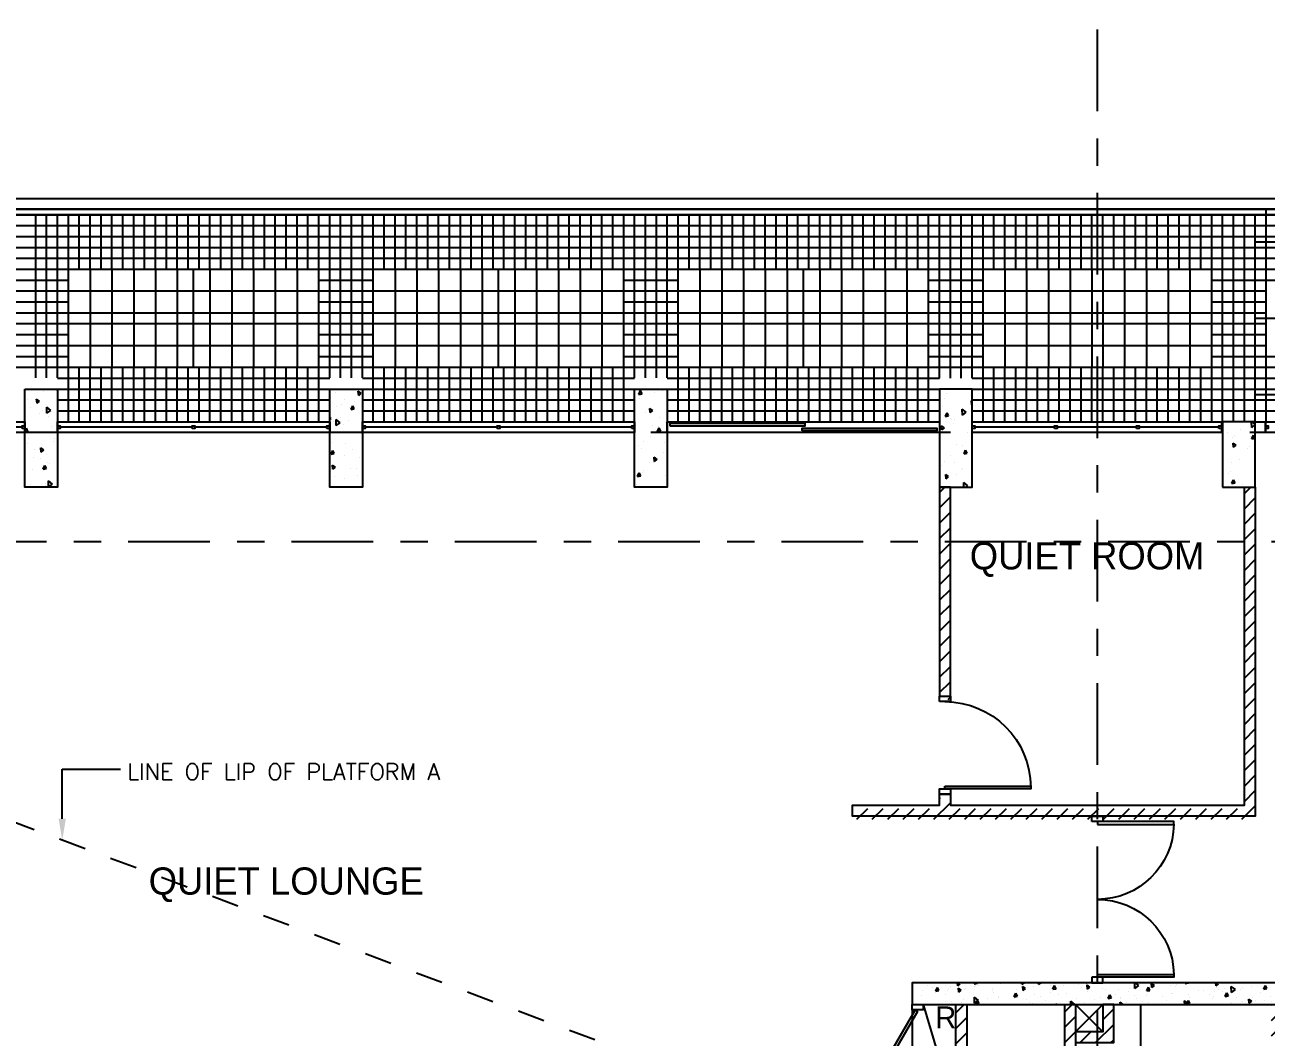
# Model space of a CAD drawing. Extents: x -15993 to 86771, y -21965 to 41866.
# Drawn here: x 51250 to 62650, y 6000 to 15293 of the extents above; entities that cross this region are included whole.
import ezdxf

# ---------------------------------------------------------------- set-up
doc = ezdxf.new("R2010")
doc.units = 0
doc.header["$LTSCALE"] = 100
doc.header["$MEASUREMENT"] = 0
doc.linetypes.add('HIDDEN', pattern=[5, 2.5, -2.5])
doc.linetypes.add('X030--AG$0$CENTER', pattern=[15, 7.5, -2.5, 2.5, -2.5])
doc.layers.get('0').update_dxf_attribs({"color": 8, "linetype": 'CONTINUOUS'})
for name, color, linetype in [('000-H', 8, 'CONTINUOUS'), ('200-T', 8, 'CONTINUOUS'), ('210--', 8, 'CONTINUOUS'), ('220--', 8, 'CONTINUOUS'), ('280--', 8, 'CONTINUOUS'), ('310--', 8, 'CONTINUOUS'), ('320--', 8, 'CONTINUOUS'), ('430-B', 8, 'CONTINUOUS'), ('431--', 8, 'CONTINUOUS'), ('432--', 8, 'CONTINUOUS'), ('900--', 8, 'CONTINUOUS'), ('950--', 8, 'CONTINUOUS'), ('980--', 8, 'CONTINUOUS'), ('X030--AG$0$030--', 8, 'CONTINUOUS'), ('XG740-A2$0$000-H', 8, 'CONTINUOUS'), ('XG740-A2$0$220--', 8, 'CONTINUOUS'), ('XG740-A2$0$280--', 8, 'CONTINUOUS'), ('XG740-A2$0$320--', 8, 'CONTINUOUS'), ('XG740-A2$0$680--', 8, 'CONTINUOUS'), ('XG740-A2$0$740--', 8, 'CONTINUOUS')]:
    doc.layers.add(name, color=color, linetype=linetype)
doc.styles.add('HELV', font='hvl____.pfb')
doc.styles.add('ROMANS', font='ROMANS.shx')
doc.styles.add('XG740-A2$0$HELV', font='hvl____.pfb')

# ---------------------------------------------------------------- blocks, each defined once
blk = doc.blocks.new('*X82')
at = {"color": 0}
for p, q in [((62650, 11650), (62650, 13600)), ((62550, 13300), (74734, 13300)), ((62550, 12950), (74734, 12950)), ((62550, 12600), (74734, 12600)), ((62550, 12250), (74734, 12250)), ((62550, 11900), (74734, 11900))]:
    blk.add_line(p, q, dxfattribs=at)
blk = doc.blocks.new('D1-900')
at = {"color": 0}
for points in [[(75, 50), (75, 837.5), (50, 837.5), (50, 50)], [(0, 0), (50, 0), (50, 100), (0, 100)], [(850, 0), (900, 0), (900, 100), (850, 100)]]:
    blk.add_lwpolyline(points, close=True, dxfattribs=at)
blk.add_arc((62.5, 50), 787.5, 0, 90, dxfattribs=at)
blk = doc.blocks.new('D2-1500')
at = {"color": 0}
for points in [[(75, 50), (75, 737), (50, 737), (50, 50)], [(1425, 50), (1425, 737), (1450, 737), (1450, 50)], [(50, 0), (0, 0), (0, 100), (50, 100)], [(1450, 0), (1500, 0), (1500, 100), (1450, 100)]]:
    blk.add_lwpolyline(points, close=True, dxfattribs=at)
for centre, start, end in [((62, 50), 0, 88.9582), ((1438, 50), 91.0418, 180)]:
    blk.add_arc(centre, 688, start, end, dxfattribs=at)
blk = doc.blocks.new('UC11')
at = {"layer": '310--'}
for p, q in [((1137, 50), (25, 50)), ((2275, 50), (1162, 50))]:
    blk.add_line(p, q, dxfattribs=at)
at = {"layer": '310--', "color": 8}
blk.add_lwpolyline([(2300, 100), (2300, 0), (0, 0), (0, 100)], close=True, dxfattribs=at)
at = {"layer": '310--'}
for points in [[(0, 38), (0, 63), (25, 63), (25, 38)], [(1137, 38), (1137, 63), (1162, 63), (1162, 38)], [(2275, 38), (2275, 63), (2300, 63), (2300, 38)]]:
    blk.add_lwpolyline(points, close=True, dxfattribs=at)
blk = doc.blocks.new('UC12')
at = {"layer": '310--'}
for p, q in [((1237.5, 50), (25, 50)), ((2475, 50), (1262.5, 50))]:
    blk.add_line(p, q, dxfattribs=at)
at = {"layer": '310--', "color": 8}
blk.add_lwpolyline([(2500, 100), (2500, 0), (0, 0), (0, 100)], close=True, dxfattribs=at)
at = {"layer": '310--'}
for points in [[(0, 37.5), (0, 62.5), (25, 62.5), (25, 37.5)], [(1237.5, 37.5), (1237.5, 62.5), (1262.5, 62.5), (1262.5, 37.5)], [(2475, 37.5), (2475, 62.5), (2500, 62.5), (2500, 37.5)]]:
    blk.add_lwpolyline(points, close=True, dxfattribs=at)
blk = doc.blocks.new('UC14')
at = {"layer": '310--', "color": 8}
blk.add_lwpolyline([(2500, 100), (2500, 0), (0, 0), (0, 100)], close=True, dxfattribs=at)
at = {"layer": '310--'}
for points in [[(25, 60), (25, 85), (1262.5, 85), (1262.5, 60)], [(1237.5, 15), (1237.5, 40), (2475, 40), (2475, 15)]]:
    blk.add_lwpolyline(points, close=True, dxfattribs=at)
blk = doc.blocks.new('UC13')
at = {"layer": '310--'}
for p, q in [((1237.5, 50), (25, 50)), ((2475, 50), (1262.5, 50))]:
    blk.add_line(p, q, dxfattribs=at)
at = {"layer": '310--', "color": 8}
blk.add_lwpolyline([(2500, 100), (2500, 0), (0, 0), (0, 100)], close=True, dxfattribs=at)
at = {"layer": '310--'}
for points in [[(0, 37.5), (0, 62.5), (25, 62.5), (25, 37.5)], [(1237.5, 37.5), (1237.5, 62.5), (1262.5, 62.5), (1262.5, 37.5)], [(2475, 37.5), (2475, 62.5), (2500, 62.5), (2500, 37.5)]]:
    blk.add_lwpolyline(points, close=True, dxfattribs=at)
blk = doc.blocks.new('UC15')
at = {"layer": '310--'}
for p, q in [((754.67, 50), (25, 50)), ((1509.33, 50), (779.67, 50)), ((2264, 50), (1534.33, 50))]:
    blk.add_line(p, q, dxfattribs=at)
at = {"layer": '310--', "color": 8}
blk.add_lwpolyline([(2289, 100), (2289, 0), (0, 0), (0, 100)], close=True, dxfattribs=at)
at = {"layer": '310--'}
for points in [[(0, 37.5), (0, 62.5), (25, 62.5), (25, 37.5)], [(754.67, 37.5), (754.67, 62.5), (779.67, 62.5), (779.67, 37.5)], [(1509.33, 37.5), (1509.33, 62.5), (1534.33, 62.5), (1534.33, 37.5)], [(2264, 37.5), (2264, 62.5), (2289, 62.5), (2289, 37.5)]]:
    blk.add_lwpolyline(points, close=True, dxfattribs=at)
blk = doc.blocks.new('*X257')
at = {"color": 0}
for p, q in [((59969, 6491), (59973, 6500)), ((59999, 6497), (59997, 6500)), ((60065, 6500), (60065, 6500)), ((61765, 6500), (61765, 6500)), ((61906, 6492), (61910, 6500)), ((61906, 6492), (61936, 6498)), ((61936, 6498), (61935, 6500)), ((62190, 6470), (62188, 6500)), ((62213, 6489), (62198, 6500)), ((62781, 6485), (62780, 6500)), ((62781, 6485), (62799, 6500)), ((59485, 6385), (59485, 6385)), ((59543, 6471), (59543, 6471)), ((59585, 6460), (59585, 6460)), ((59616, 6423), (59631, 6457)), ((59616, 6423), (59645, 6428)), ((59645, 6428), (59631, 6457)), ((59706, 6478), (59706, 6478)), ((59755, 6469), (59755, 6469)), ((59824, 6479), (59824, 6479)), ((59827, 6412), (59824, 6450)), ((59850, 6431), (59824, 6449)), ((59827, 6412), (59850, 6431)), ((59836, 6484), (59836, 6484)), ((59964, 6489), (59964, 6489)), ((59969, 6491), (59999, 6497)), ((60138, 6426), (60138, 6426)), ((60142, 6414), (60142, 6414)), ((60418, 6427), (60415, 6464)), ((60441, 6446), (60415, 6464)), ((60418, 6427), (60441, 6446)), ((60522, 6393), (60522, 6393)), ((60668, 6407), (60668, 6407)), ((60792, 6477), (60792, 6477)), ((60954, 6457), (60954, 6457)), ((61009, 6441), (61006, 6479)), ((61032, 6460), (61006, 6478)), ((61009, 6441), (61032, 6460)), ((61148, 6446), (61148, 6446)), ((61174, 6434), (61174, 6434)), ((61200, 6355), (61215, 6389)), ((61229, 6361), (61215, 6389)), ((61262, 6388), (61262, 6388)), ((61384, 6415), (61384, 6415)), ((61551, 6386), (61551, 6386)), ((61553, 6424), (61568, 6458)), ((61553, 6424), (61583, 6429)), ((61558, 6400), (61558, 6400)), ((61583, 6429), (61568, 6458)), ((61600, 6456), (61596, 6493)), ((61623, 6475), (61596, 6493)), ((61600, 6456), (61623, 6475)), ((61628, 6486), (61628, 6486)), ((61790, 6405), (61790, 6405)), ((61828, 6485), (61828, 6485)), ((62031, 6425), (62031, 6425)), ((62073, 6431), (62073, 6431)), ((62190, 6470), (62213, 6490)), ((62195, 6458), (62195, 6458)), ((62211, 6442), (62211, 6442)), ((62270, 6444), (62270, 6444)), ((62511, 6464), (62511, 6464)), ((62595, 6408), (62595, 6408)), ((62750, 6484), (62750, 6484)), ((59639, 6303), (59639, 6303)), ((59708, 6328), (59708, 6328)), ((59762, 6330), (59762, 6330)), ((59868, 6347), (59868, 6347)), ((60008, 6338), (59970, 6368)), ((59972, 6311), (59970, 6368)), ((59972, 6311), (60008, 6338)), ((60188, 6367), (60188, 6367)), ((60251, 6305), (60251, 6305)), ((60451, 6346), (60451, 6346)), ((60573, 6373), (60573, 6373)), ((60591, 6307), (60591, 6307)), ((60831, 6326), (60831, 6326)), ((60852, 6300), (60862, 6321)), ((60857, 6300), (60856, 6330)), ((60894, 6301), (60856, 6330)), ((60872, 6300), (60862, 6321)), ((60893, 6300), (60894, 6301)), ((60905, 6355), (60905, 6355)), ((61071, 6346), (61071, 6346)), ((61111, 6305), (61111, 6305)), ((61200, 6355), (61229, 6361)), ((61288, 6312), (61288, 6312)), ((61310, 6365), (61310, 6365)), ((61370, 6316), (61370, 6316)), ((61568, 6319), (61568, 6319)), ((61737, 6332), (61737, 6332)), ((61900, 6339), (61900, 6339)), ((61942, 6363), (61942, 6363)), ((62158, 6351), (62158, 6351)), ((62324, 6320), (62324, 6320)), ((62380, 6362), (62380, 6362)), ((62525, 6367), (62525, 6367)), ((62634, 6332), (62634, 6332)), ((62688, 6374), (62688, 6374)), ((62789, 6300), (62799, 6322)), ((62800, 6319), (62799, 6322))]:
    blk.add_line(p, q, dxfattribs=at)
blk = doc.blocks.new('*X260')
at = {"color": 0}
for p, q in [((62517, 11598), (62516, 11650)), ((62550, 11628), (62522, 11650)), ((62295, 11555), (62295, 11555)), ((62362, 11526), (62362, 11526)), ((62418, 11582), (62418, 11582)), ((62504, 11516), (62504, 11516)), ((62517, 11598), (62550, 11623)), ((62519, 11493), (62534, 11527)), ((62548, 11499), (62534, 11527)), ((62255, 11405), (62255, 11405)), ((62342, 11509), (62342, 11509)), ((62350, 11416), (62347, 11453)), ((62373, 11435), (62347, 11453)), ((62350, 11416), (62373, 11435)), ((62476, 11404), (62476, 11404)), ((62495, 11425), (62495, 11425)), ((62519, 11493), (62548, 11499)), ((62405, 11305), (62405, 11305)), ((62301, 11172), (62301, 11172)), ((62319, 11197), (62319, 11197)), ((62333, 11275), (62333, 11275)), ((62542, 11192), (62542, 11192)), ((62336, 11082), (62351, 11116)), ((62336, 11082), (62365, 11088)), ((62365, 11088), (62351, 11116)), ((62433, 11075), (62433, 11075)), ((62517, 11055), (62517, 11055))]:
    blk.add_line(p, q, dxfattribs=at)
blk = doc.blocks.new('*X261')
at = {"color": 0}
for p, q in [((59650, 11001), (59699, 11050)), ((59650, 10860), (59750, 10960)), ((59650, 10718), (59750, 10818)), ((59650, 10577), (59750, 10677)), ((59650, 10435), (59750, 10535)), ((59650, 10294), (59750, 10394)), ((59650, 10153), (59750, 10253)), ((59650, 10011), (59750, 10111)), ((59650, 9870), (59750, 9970)), ((59650, 9728), (59750, 9828)), ((59650, 9587), (59750, 9687)), ((59650, 9445), (59750, 9545)), ((59650, 9304), (59750, 9404)), ((59650, 9163), (59750, 9263)), ((59729, 9100), (59750, 9121))]:
    blk.add_line(p, q, dxfattribs=at)
blk = doc.blocks.new('*X527')
at = {"color": 0}
for p, q in [((62450, 10992), (62508, 11050)), ((62450, 10851), (62550, 10951)), ((62450, 10710), (62550, 10810)), ((62450, 10568), (62550, 10668)), ((62450, 10427), (62550, 10527)), ((62450, 10285), (62550, 10385)), ((62450, 10144), (62550, 10244)), ((62450, 10003), (62550, 10103)), ((62450, 9861), (62550, 9961)), ((62450, 9720), (62550, 9820)), ((62450, 9578), (62550, 9678)), ((62450, 9437), (62550, 9537)), ((62450, 9295), (62550, 9395)), ((62450, 9154), (62550, 9254)), ((62450, 9013), (62550, 9113)), ((62450, 8871), (62550, 8971)), ((62450, 8730), (62550, 8830)), ((62450, 8588), (62550, 8688)), ((62450, 8447), (62550, 8547)), ((62450, 8305), (62550, 8405)), ((62450, 8164), (62550, 8264)), ((58850, 8100), (58850, 8100)), ((58892, 8000), (58992, 8100)), ((59033, 8000), (59133, 8100)), ((59175, 8000), (59275, 8100)), ((59316, 8000), (59416, 8100)), ((59458, 8000), (59558, 8100)), ((59599, 8000), (59750, 8151)), ((59650, 8192), (59658, 8200)), ((59740, 8000), (59840, 8100)), ((59882, 8000), (59982, 8100)), ((60023, 8000), (60123, 8100)), ((60165, 8000), (60265, 8100)), ((60306, 8000), (60406, 8100)), ((60447, 8000), (60547, 8100)), ((60589, 8000), (60689, 8100)), ((60730, 8000), (60830, 8100)), ((60872, 8000), (60972, 8100)), ((61013, 8000), (61113, 8100)), ((61155, 8000), (61255, 8100)), ((61296, 8000), (61396, 8100)), ((61437, 8000), (61537, 8100)), ((61579, 8000), (61679, 8100)), ((61720, 8000), (61820, 8100)), ((61862, 8000), (61962, 8100)), ((62003, 8000), (62103, 8100)), ((62145, 8000), (62245, 8100)), ((62286, 8000), (62386, 8100)), ((62427, 8000), (62550, 8123))]:
    blk.add_line(p, q, dxfattribs=at)
blk = doc.blocks.new('*X739')
at = {"color": 0}
for p, q in [((10435, 8325), (10435, 8325)), ((10519, 8345), (10516, 8375)), ((10519, 8345), (10542, 8364)), ((10542, 8364), (10527, 8375)), ((10674, 8344), (10674, 8344)), ((10679, 8352), (10679, 8352)), ((10714, 8349), (10714, 8349)), ((10843, 8324), (10843, 8324)), ((10914, 8364), (10914, 8364)), ((11109, 8360), (11108, 8375)), ((11109, 8360), (11128, 8375)), ((11211, 8340), (11211, 8340)), ((11261, 8360), (11261, 8375)), ((11261, 8360), (11282, 8375)), ((11373, 8348), (11373, 8348)), ((11392, 8315), (11407, 8349)), ((11404, 8364), (11404, 8364)), ((11422, 8320), (11407, 8349)), ((11632, 8359), (11632, 8359)), ((11700, 8374), (11700, 8375)), ((11700, 8374), (11701, 8375)), ((11716, 8359), (11716, 8359)), ((12147, 8322), (12146, 8375)), ((12147, 8322), (12183, 8349)), ((12183, 8349), (12151, 8375)), ((12477, 8351), (12477, 8351)), ((12521, 8338), (12521, 8338)), ((12753, 8367), (12753, 8367)), ((13033, 8285), (13031, 8341)), ((13069, 8312), (13031, 8341)), ((13136, 8330), (13136, 8330)), ((13329, 8316), (13345, 8350)), ((13359, 8321), (13345, 8350)), ((13360, 8329), (13360, 8329)), ((10194, 8305), (10194, 8305)), ((10409, 8264), (10409, 8264)), ((10422, 8306), (10422, 8306)), ((10585, 8313), (10585, 8313)), ((10592, 8322), (10592, 8322)), ((10685, 8177), (10701, 8211)), ((10715, 8183), (10701, 8211)), ((10793, 8230), (10793, 8230)), ((10898, 8252), (10898, 8252)), ((11038, 8232), (11038, 8232)), ((11039, 8246), (11054, 8280)), ((11039, 8246), (11068, 8252)), ((11068, 8252), (11054, 8280)), ((11063, 8314), (11063, 8314)), ((11329, 8211), (11329, 8211)), ((11392, 8315), (11422, 8320)), ((11446, 8271), (11446, 8271)), ((11518, 8272), (11518, 8272)), ((11710, 8295), (11710, 8295)), ((11829, 8237), (11829, 8237)), ((11921, 8211), (11921, 8211)), ((11997, 8311), (11997, 8311)), ((12018, 8226), (12018, 8226)), ((12099, 8322), (12099, 8322)), ((12140, 8253), (12140, 8253)), ((12160, 8230), (12160, 8230)), ((12401, 8250), (12401, 8250)), ((12482, 8279), (12482, 8279)), ((12606, 8175), (12603, 8209)), ((12629, 8191), (12603, 8209)), ((12623, 8178), (12638, 8212)), ((12652, 8184), (12638, 8212)), ((12640, 8270), (12640, 8270)), ((12830, 8269), (12830, 8269)), ((12866, 8245), (12866, 8245)), ((12880, 8290), (12880, 8290)), ((12952, 8296), (12952, 8296)), ((12976, 8247), (12991, 8281)), ((12976, 8247), (13005, 8253)), ((13005, 8253), (12991, 8281)), ((13033, 8285), (13069, 8312)), ((13120, 8309), (13120, 8309)), ((13197, 8186), (13194, 8224)), ((13220, 8206), (13194, 8224)), ((13329, 8316), (13359, 8321)), ((10140, 8184), (10140, 8184)), ((10558, 8193), (10558, 8193)), ((10685, 8177), (10715, 8183)), ((11176, 8192), (11176, 8192)), ((11207, 8184), (11207, 8184)), ((11422, 8175), (11421, 8180)), ((11429, 8175), (11421, 8180)), ((11680, 8191), (11680, 8191)), ((12014, 8175), (12012, 8195)), ((12038, 8176), (12012, 8195)), ((12036, 8175), (12038, 8176)), ((12213, 8200), (12213, 8200)), ((12610, 8175), (12629, 8191)), ((12623, 8178), (12652, 8184)), ((12779, 8175), (12779, 8175)), ((13037, 8186), (13037, 8186)), ((13136, 8200), (13136, 8200)), ((13197, 8186), (13220, 8206)), ((13250, 8208), (13250, 8208)), ((13405, 8202), (13405, 8202)), ((13484, 8197), (13484, 8197))]:
    blk.add_line(p, q, dxfattribs=at)
blk = doc.blocks.new('*X744')
at = {"color": 0}
for p, q in [((13402, 8169), (13407, 8175)), ((13402, 8028), (13502, 8128)), ((13402, 7886), (13502, 7986)), ((13402, 7745), (13502, 7845)), ((13402, 7604), (13502, 7704)), ((13402, 7462), (13502, 7562)), ((13456, 7375), (13556, 7475)), ((13597, 7375), (13697, 7475)), ((13739, 7375), (13839, 7475)), ((13880, 7375), (13980, 7475)), ((14022, 7375), (14122, 7475)), ((14163, 7375), (14263, 7475)), ((14304, 7375), (14404, 7475)), ((14446, 7375), (14546, 7475)), ((14587, 7375), (14687, 7475)), ((14729, 7375), (14829, 7475)), ((14870, 7375), (14970, 7475)), ((15012, 7375), (15112, 7475)), ((15153, 7375), (15253, 7475)), ((15294, 7375), (15394, 7475)), ((15436, 7375), (15536, 7475)), ((15577, 7375), (15677, 7475)), ((15719, 7375), (15819, 7475)), ((15860, 7375), (15960, 7475)), ((16001, 7375), (16101, 7475)), ((16143, 7375), (16243, 7475)), ((16284, 7375), (16384, 7475)), ((16426, 7375), (16526, 7475)), ((16567, 7375), (16667, 7475)), ((16657, 7323), (16809, 7475)), ((16850, 7375), (16950, 7475)), ((16991, 7375), (17091, 7475)), ((17133, 7375), (17233, 7475)), ((17274, 7375), (17374, 7475)), ((17416, 7375), (17516, 7475)), ((17557, 7375), (17657, 7475)), ((17699, 7375), (17799, 7475)), ((16657, 7182), (16757, 7282)), ((16657, 7040), (16757, 7140)), ((16657, 6899), (16757, 6999)), ((16657, 6757), (16757, 6857)), ((16657, 6616), (16757, 6716)), ((16657, 6475), (16757, 6575)), ((16657, 6333), (16757, 6433)), ((16657, 6192), (16757, 6292)), ((16657, 6050), (16757, 6150)), ((16657, 5909), (16757, 6009)), ((16657, 5767), (16757, 5867)), ((14057, 5713), (14119, 5775)), ((16657, 5626), (16757, 5726)), ((14057, 5572), (14157, 5672)), ((14057, 5430), (14157, 5530)), ((16657, 5485), (16757, 5585)), ((14057, 5289), (14157, 5389)), ((16657, 5343), (16757, 5443)), ((14057, 5147), (14157, 5247)), ((16657, 5202), (16757, 5302)), ((16657, 5060), (16757, 5160)), ((14057, 5006), (14157, 5106)), ((16657, 4919), (16757, 5019)), ((14057, 4864), (14157, 4964)), ((14057, 4723), (14157, 4823)), ((16657, 4777), (16757, 4877)), ((14057, 4582), (14157, 4682)), ((16657, 4636), (16757, 4736)), ((16657, 4495), (16757, 4595)), ((14057, 4440), (14157, 4540)), ((16657, 4353), (16757, 4453)), ((14057, 4299), (14157, 4399)), ((13974, 4075), (14157, 4257)), ((16657, 4212), (16770, 4325)), ((16811, 4225), (16911, 4325)), ((16953, 4225), (17053, 4325)), ((17094, 4225), (17194, 4325)), ((17236, 4225), (17336, 4325)), ((17377, 4225), (17477, 4325)), ((17518, 4225), (17618, 4325)), ((17660, 4225), (17760, 4325)), ((17801, 4225), (17901, 4325)), ((11802, 4165), (11812, 4175)), ((11853, 4075), (11953, 4175)), ((11994, 4075), (12094, 4175)), ((12136, 4075), (12236, 4175)), ((12277, 4075), (12377, 4175)), ((12419, 4075), (12519, 4175)), ((12560, 4075), (12660, 4175)), ((12701, 4075), (12801, 4175)), ((12843, 4075), (12943, 4175)), ((12984, 4075), (13084, 4175)), ((13126, 4075), (13226, 4175)), ((13207, 4014), (13367, 4175)), ((13409, 4075), (13509, 4175)), ((13550, 4075), (13650, 4175)), ((13691, 4075), (13791, 4175)), ((13833, 4075), (13933, 4175)), ((14116, 4075), (14216, 4175)), ((14257, 4075), (14357, 4175)), ((14399, 4075), (14499, 4175)), ((14540, 4075), (14640, 4175)), ((14681, 4075), (14781, 4175)), ((14823, 4075), (14923, 4175)), ((14964, 4075), (15064, 4175)), ((15106, 4075), (15206, 4175)), ((15247, 4075), (15347, 4175)), ((15388, 4075), (15488, 4175)), ((15530, 4075), (15630, 4175)), ((15671, 4075), (15771, 4175)), ((15813, 4075), (15913, 4175)), ((15954, 4075), (16054, 4175)), ((16096, 4075), (16196, 4175)), ((16237, 4075), (16337, 4175)), ((16378, 4075), (16478, 4175)), ((16520, 4075), (16620, 4175)), ((16657, 4070), (16757, 4170)), ((16657, 3929), (16757, 4029)), ((13207, 3873), (13307, 3973)), ((16657, 3788), (16757, 3888)), ((13207, 3732), (13307, 3832)), ((13207, 3590), (13307, 3690)), ((16657, 3646), (16757, 3746)), ((13207, 3449), (13307, 3549)), ((16657, 3505), (16757, 3605)), ((16657, 3363), (16757, 3463)), ((13207, 3307), (13307, 3407)), ((16657, 3222), (16757, 3322)), ((13207, 3166), (13307, 3266)), ((13207, 3025), (13307, 3125)), ((16657, 3080), (16757, 3180)), ((13207, 2883), (13307, 2983)), ((16657, 2939), (16757, 3039)), ((16657, 2798), (16757, 2898)), ((13207, 2742), (13307, 2842)), ((16657, 2656), (16757, 2756)), ((13207, 2600), (13307, 2700)), ((13223, 2475), (13307, 2559)), ((16657, 2515), (16757, 2615)), ((16657, 2373), (16757, 2473)), ((16657, 2232), (16757, 2332)), ((16657, 2090), (16757, 2190)), ((16657, 1949), (16757, 2049)), ((16657, 1808), (16757, 1908)), ((16657, 1666), (16757, 1766)), ((16607, 1475), (16757, 1625)), ((14352, 1483), (14444, 1575)), ((14486, 1475), (14586, 1575)), ((14627, 1475), (14727, 1575)), ((14768, 1475), (14868, 1575)), ((14910, 1475), (15010, 1575)), ((15051, 1475), (15151, 1575)), ((15193, 1475), (15293, 1575)), ((15334, 1475), (15434, 1575)), ((15475, 1475), (15575, 1575)), ((15617, 1475), (15717, 1575)), ((15758, 1475), (15858, 1575)), ((15900, 1475), (16000, 1575)), ((16041, 1475), (16141, 1575)), ((16183, 1475), (16283, 1575)), ((16324, 1475), (16424, 1575)), ((16465, 1475), (16565, 1575)), ((16748, 1475), (16848, 1575)), ((16890, 1475), (16990, 1575)), ((17031, 1475), (17131, 1575)), ((17173, 1475), (17273, 1575)), ((17314, 1475), (17414, 1575)), ((17455, 1475), (17555, 1575)), ((17597, 1475), (17697, 1575)), ((17738, 1475), (17802, 1538)), ((14352, 1341), (14452, 1441)), ((14352, 1200), (14452, 1300)), ((14352, 1058), (14452, 1158)), ((14352, 917), (14452, 1017)), ((14352, 775), (14452, 875)), ((14352, 634), (14452, 734)), ((14352, 493), (14452, 593)), ((14352, 351), (14452, 451)), ((14352, 210), (14452, 310)), ((14258, -25), (14452, 168)), ((13502, 67), (13510, 75)), ((13551, -25), (13651, 75)), ((13693, -25), (13793, 75)), ((13834, -25), (13934, 75)), ((13975, -25), (14075, 75)), ((14117, -25), (14217, 75)), ((14352, -73), (14452, 27)), ((14352, -215), (14452, -115)), ((14352, -356), (14452, -256)), ((14352, -497), (14452, -397)), ((14352, -639), (14452, -539)), ((14352, -780), (14452, -680)), ((14448, -825), (14452, -822))]:
    blk.add_line(p, q, dxfattribs=at)
blk = doc.blocks.new('*X745')
at = {"color": 0}
for p, q in [((11502, 8108), (11569, 8175)), ((11502, 7966), (11602, 8066)), ((11502, 7825), (11602, 7925)), ((11502, 7684), (11602, 7784)), ((11502, 7542), (11602, 7642)), ((11502, 7401), (11602, 7501)), ((11502, 7259), (11602, 7359)), ((11502, 7118), (11602, 7218)), ((11502, 6976), (11602, 7076)), ((11502, 6835), (11602, 6935)), ((11502, 6694), (11602, 6794)), ((11502, 6552), (11602, 6652)), ((11502, 6411), (11602, 6511)), ((11502, 6269), (11602, 6369)), ((11502, 6128), (11602, 6228)), ((11502, 5986), (11602, 6086)), ((11502, 5845), (11602, 5945)), ((11502, 5704), (11602, 5804)), ((11502, 5562), (11602, 5662)), ((11502, 5421), (11602, 5521)), ((11502, 5279), (11602, 5379)), ((11502, 5138), (11602, 5238)), ((11580, 5075), (11680, 5175)), ((11722, 5075), (11822, 5175)), ((11863, 5075), (11963, 5175)), ((12004, 5075), (12104, 5175)), ((12146, 5075), (12246, 5175)), ((12287, 5075), (12387, 5175)), ((12429, 5075), (12529, 5175)), ((12570, 5075), (12670, 5175)), ((12712, 5075), (12802, 5165))]:
    blk.add_line(p, q, dxfattribs=at)
blk = doc.blocks.new('*X746')
at = {"color": 0}
for p, q in [((10502, 8098), (10579, 8175)), ((10502, 7956), (10602, 8056)), ((10502, 7815), (10602, 7915)), ((10502, 7673), (10602, 7773)), ((10502, 7532), (10602, 7632)), ((10502, 7391), (10602, 7491)), ((10502, 7249), (10602, 7349)), ((10102, 7132), (10195, 7225)), ((10469, 7075), (10602, 7208)), ((10102, 6991), (10286, 7175)), ((10327, 7075), (10427, 7175)), ((10102, 6849), (10202, 6949)), ((10102, 6708), (10202, 6808)), ((10102, 6566), (10202, 6666)), ((10102, 6425), (10202, 6525)), ((10102, 6284), (10202, 6384)), ((10102, 6142), (10202, 6242)), ((10102, 6001), (10202, 6101)), ((10102, 5859), (10202, 5959)), ((10102, 5718), (10202, 5818)), ((10102, 5576), (10202, 5676)), ((10102, 5435), (10202, 5535)), ((10102, 5294), (10202, 5394)), ((10125, 5175), (10202, 5252))]:
    blk.add_line(p, q, dxfattribs=at)
blk = doc.blocks.new('*X751')
at = {"color": 0}
for p, q in [((11852, 8034), (11952, 8134)), ((11785, 7825), (11952, 7992)), ((11643, 7825), (11743, 7925)), ((11926, 7825), (11952, 7851))]:
    blk.add_line(p, q, dxfattribs=at)
blk = doc.blocks.new('XG740-A2', base_point=(10102, -125))
at = {"layer": 'XG740-A2$0$000-H'}
for p, q in [((11602, 8175), (11852, 7925)), ((11602, 7925), (11852, 8175))]:
    blk.add_line(p, q, dxfattribs=at)
at = {"layer": 'XG740-A2$0$220--', "color": 8}
blk.add_line((10102, 8125), (10102, 7225), dxfattribs=at)
at = {"layer": 'XG740-A2$0$220--'}
for points in [[(10102, 8125), (10102, 8175), (10202, 8175), (10202, 8125)], [(10102, 7225), (10202, 7225), (10202, 7175), (10502, 7175), (10502, 8175), (10602, 8175), (10602, 7075), (10202, 7075), (10202, 5175), (10102, 5175), (10102, 7225)], [(12802, 5175), (12802, 5075), (11502, 5075), (11502, 8175), (11602, 8175), (11602, 5175)], [(11602, 7825), (11952, 7825), (11952, 8175), (11852, 8175), (11852, 7925), (11602, 7925)]]:
    blk.add_lwpolyline(points, close=True, dxfattribs=at)
at = {"layer": 'XG740-A2$0$280--'}
blk.add_lwpolyline([(10102, 8175), (13502, 8175), (13502, 8375), (10102, 8375)], close=True, dxfattribs=at)
at = {"layer": 'XG740-A2$0$320--'}
blk.add_lwpolyline([(9701, 7332), (9678, 7345), (10128, 8124), (10151, 8111)], close=True, dxfattribs=at)
at = {"layer": 'XG740-A2$0$680--'}
blk.add_line((10202, 8175), (10502, 7175), dxfattribs=at)
at = {"layer": 'XG740-A2$0$740--'}
blk.add_line((12202, 5175), (12202, 8175), dxfattribs=at)
at = {"layer": 'XG740-A2$0$000-H'}
for name in ['*X739', '*X746', '*X745', '*X751', '*X744']:
    blk.add_blockref(name, (0, 0), dxfattribs=at)
at = {"layer": 'XG740-A2$0$680--', "style": 'XG740-A2$0$HELV'}
blk.add_text('R', height=200, dxfattribs=at).set_placement((10313, 7957))
blk = doc.blocks.new('*X629')
at = {"color": 0}
for p, q in [((51362, 11820), (51358, 11857)), ((51385, 11839), (51358, 11857)), ((51419, 11931), (51419, 11931)), ((51542, 11936), (51542, 11936)), ((51272, 11851), (51272, 11851)), ((51302, 11780), (51302, 11780)), ((51362, 11820), (51385, 11839)), ((51415, 11749), (51415, 11749)), ((51453, 11727), (51452, 11783)), ((51490, 11753), (51452, 11783)), ((51453, 11727), (51490, 11753)), ((51385, 11729), (51385, 11729)), ((51451, 11736), (51451, 11736)), ((51465, 11699), (51465, 11699)), ((51250, 11559), (51264, 11590)), ((51250, 11556), (51278, 11561)), ((51278, 11561), (51264, 11590)), ((51349, 11547), (51349, 11547)), ((51499, 11607), (51499, 11607)), ((51272, 11447), (51272, 11447)), ((51281, 11495), (51281, 11495)), ((51401, 11371), (51398, 11409)), ((51424, 11391), (51398, 11409)), ((51511, 11466), (51511, 11466)), ((51527, 11499), (51527, 11499)), ((51330, 11318), (51330, 11318)), ((51342, 11397), (51342, 11397)), ((51395, 11315), (51395, 11315)), ((51401, 11371), (51424, 11391)), ((51453, 11345), (51453, 11345)), ((51318, 11215), (51318, 11215)), ((51419, 11213), (51434, 11247)), ((51419, 11213), (51448, 11219)), ((51448, 11219), (51434, 11247)), ((51455, 11275), (51455, 11275)), ((51477, 11269), (51477, 11269)), ((51256, 11165), (51256, 11165)), ((51299, 11074), (51299, 11074)), ((51440, 11068), (51440, 11068)), ((51442, 11082), (51442, 11082)), ((51467, 11052), (51466, 11108)), ((51504, 11078), (51466, 11108)), ((51467, 11052), (51504, 11078))]:
    blk.add_line(p, q, dxfattribs=at)
blk = doc.blocks.new('*X630')
at = {"color": 0}
for p, q in [((54105, 11916), (54105, 11916)), ((54316, 11892), (54312, 11930)), ((54338, 11912), (54312, 11930)), ((54316, 11892), (54338, 11912)), ((54344, 11936), (54344, 11936)), ((54346, 11863), (54346, 11863)), ((54111, 11786), (54111, 11786)), ((54158, 11808), (54158, 11808)), ((54183, 11856), (54183, 11856)), ((54228, 11784), (54228, 11784)), ((54246, 11763), (54261, 11797)), ((54246, 11763), (54276, 11768)), ((54276, 11768), (54261, 11797)), ((54280, 11835), (54280, 11835)), ((54063, 11680), (54050, 11689)), ((54050, 11670), (54063, 11680)), ((54083, 11654), (54083, 11654)), ((54110, 11615), (54109, 11671)), ((54147, 11641), (54109, 11671)), ((54110, 11615), (54147, 11641)), ((54151, 11684), (54151, 11684)), ((54225, 11664), (54225, 11664)), ((54175, 11621), (54175, 11621)), ((54267, 11558), (54267, 11558)), ((54274, 11552), (54274, 11552)), ((54338, 11542), (54338, 11542)), ((54069, 11463), (54069, 11463)), ((54198, 11451), (54198, 11451)), ((54063, 11352), (54078, 11386)), ((54063, 11352), (54092, 11357)), ((54070, 11377), (54070, 11377)), ((54092, 11357), (54078, 11386)), ((54182, 11341), (54182, 11341)), ((54263, 11391), (54263, 11391)), ((54321, 11319), (54321, 11319)), ((54079, 11213), (54076, 11250)), ((54102, 11232), (54076, 11250)), ((54079, 11213), (54102, 11232)), ((54244, 11219), (54244, 11219)), ((54296, 11219), (54296, 11219)), ((54092, 11149), (54092, 11149)), ((54182, 11128), (54182, 11128)), ((54304, 11155), (54304, 11155))]:
    blk.add_line(p, q, dxfattribs=at)
blk = doc.blocks.new('*X631')
at = {"color": 0}
for p, q in [((56890, 11901), (56905, 11935)), ((56890, 11901), (56920, 11907)), ((56898, 11867), (56898, 11867)), ((56920, 11907), (56905, 11935)), ((57031, 11921), (57031, 11921)), ((57108, 11932), (57108, 11932)), ((56994, 11734), (56990, 11771)), ((57017, 11753), (56990, 11771)), ((56994, 11734), (57017, 11753)), ((56952, 11731), (56952, 11731)), ((57077, 11688), (57077, 11688)), ((57132, 11644), (57132, 11644)), ((57010, 11617), (57010, 11617)), ((57060, 11559), (57076, 11593)), ((57060, 11559), (57090, 11564)), ((57066, 11609), (57066, 11609)), ((57090, 11564), (57076, 11593)), ((56883, 11436), (56883, 11436)), ((56909, 11402), (56909, 11402)), ((56935, 11464), (56935, 11464)), ((56995, 11510), (56995, 11510)), ((57123, 11456), (57123, 11456)), ((57033, 11285), (57030, 11323)), ((57056, 11304), (57030, 11323)), ((57033, 11285), (57056, 11305)), ((57119, 11367), (57119, 11367)), ((56877, 11148), (56893, 11182)), ((56907, 11153), (56893, 11182)), ((56922, 11187), (56922, 11187)), ((56930, 11203), (56930, 11203)), ((56986, 11276), (56986, 11276)), ((57022, 11280), (57022, 11280)), ((56865, 11070), (56865, 11070)), ((56877, 11148), (56907, 11153)), ((57136, 11158), (57136, 11158))]:
    blk.add_line(p, q, dxfattribs=at)
blk = doc.blocks.new('*X632')
at = {"color": 0}
for p, q in [((59693, 11862), (59693, 11862)), ((59716, 11905), (59716, 11905)), ((59946, 11857), (59946, 11857)), ((59949, 11876), (59949, 11876)), ((59679, 11792), (59679, 11792)), ((59860, 11710), (59859, 11766)), ((59896, 11737), (59859, 11766)), ((59947, 11806), (59944, 11843)), ((59950, 11839), (59944, 11843)), ((59947, 11806), (59950, 11808)), ((59705, 11697), (59720, 11731)), ((59705, 11697), (59734, 11703)), ((59734, 11703), (59720, 11731)), ((59750, 11676), (59750, 11676)), ((59762, 11672), (59762, 11672)), ((59781, 11632), (59781, 11632)), ((59792, 11670), (59792, 11670)), ((59860, 11710), (59896, 11737)), ((59672, 11575), (59668, 11612)), ((59695, 11594), (59668, 11612)), ((59672, 11575), (59695, 11594)), ((59906, 11548), (59906, 11548)), ((59809, 11440), (59809, 11440)), ((59862, 11427), (59862, 11427)), ((59693, 11288), (59693, 11288)), ((59748, 11338), (59748, 11338)), ((59875, 11355), (59890, 11389)), ((59875, 11355), (59904, 11361)), ((59904, 11360), (59890, 11389)), ((59665, 11246), (59665, 11246)), ((59787, 11273), (59787, 11273)), ((59855, 11207), (59855, 11207)), ((59862, 11216), (59862, 11216)), ((59711, 11126), (59708, 11164)), ((59734, 11146), (59708, 11164)), ((59711, 11126), (59734, 11146)), ((59806, 11165), (59806, 11165)), ((59874, 11050), (59873, 11092)), ((59910, 11062), (59873, 11092)), ((59894, 11050), (59910, 11062)), ((59739, 11056), (59739, 11056))]:
    blk.add_line(p, q, dxfattribs=at)

msp = doc.modelspace()

# ---------------------------------------------------------------- linework, layer by layer
at = {"layer": '210--'}
msp.add_lwpolyline([(62550, 11650), (62644, 11650), (62644, 11550), (62550, 11550)], close=True, dxfattribs=at)
at = {"layer": '220--'}
for points in [[(62550, 11050), (62550, 8030), (58850, 8030), (58850, 8130), (59650, 8130), (59650, 8230), (59750, 8230), (59750, 8130), (62450, 8130), (62450, 11050)], [(59650, 9130), (59750, 9130), (59750, 11050), (59650, 11050), (59650, 9130)]]:
    msp.add_lwpolyline(points, close=True, dxfattribs=at)
at = {"layer": '280--'}
for points in [[(51250, 11950), (51550, 11950), (51550, 11050), (51250, 11050)], [(54050, 11950), (54350, 11950), (54350, 11050), (54050, 11050)], [(56850, 11950), (57150, 11950), (57150, 11050), (56850, 11050)], [(59650, 11050), (59950, 11050), (59950, 11950), (59650, 11950)], [(62250, 11050), (62550, 11050), (62550, 11650), (62250, 11650)]]:
    msp.add_lwpolyline(points, close=True, dxfattribs=at)
at = {"layer": '310--', "color": 8}
msp.add_lwpolyline([(66750, 11650), (66750, 11550), (62644, 11550), (62644, 11650)], close=True, dxfattribs=at)
at = {"layer": '310--'}
msp.add_lwpolyline([(62644, 11587.5), (62644, 11612.5), (62669, 11612.5), (62669, 11587.5)], close=True, dxfattribs=at)
at = {"layer": '430-B'}
for p, q in [((51593.691, 8005.156), (51593.691, 8461.198)), ((51593.691, 8461.198), (52128.93, 8461.198))]:
    msp.add_line(p, q, dxfattribs=at)
at = {"layer": '430-B', "linetype": 'HIDDEN'}
msp.add_lwpolyline([(7255.188, 22602.054), (15983.598, 21149.479), (73202.387, -284.344)], dxfattribs=at)
at = {"layer": '430-B'}
msp.add_solid([(51627.025, 8005.156), (51560.358, 8005.156), (51593.691, 7805.156)], dxfattribs=at)
at = {"layer": '431--', "color": 8}
for p, q in [((46480, 13550), (74734.326, 13550)), ((51350, 12054.002), (51350, 13550)), ((51450, 12054.002), (51450, 13550)), ((51550, 12054.002), (51550, 13550)), ((51650, 11654.002), (51650, 13550)), ((51750, 13050), (51750, 13550)), ((51850, 13050), (51850, 13550)), ((51950, 13050), (51950, 13550)), ((52050, 13050), (52050, 13550)), ((52150, 13050), (52150, 13550)), ((52250, 13050), (52250, 13550)), ((52350, 13050), (52350, 13550)), ((52450, 13050), (52450, 13550)), ((52550, 13050), (52550, 13550)), ((52650, 13050), (52650, 13550)), ((52750, 13050), (52750, 13550)), ((52850, 13050), (52850, 13550)), ((52950, 13050), (52950, 13550)), ((53050, 13050), (53050, 13550)), ((53150, 13050), (53150, 13550)), ((53250, 13050), (53250, 13550)), ((53350, 13050), (53350, 13550)), ((53450, 13050), (53450, 13550)), ((53550, 13050), (53550, 13550)), ((53650, 13050), (53650, 13550)), ((53750, 13050), (53750, 13550)), ((53850, 13050), (53850, 13550)), ((53950, 11654.002), (53950, 13550)), ((54050, 12054.002), (54050, 13550)), ((54150, 12054.002), (54150, 13550)), ((54250, 12054.002), (54250, 13550)), ((54350, 12054.002), (54350, 13550)), ((54450, 11654.002), (54450, 13550)), ((54550, 13050), (54550, 13550)), ((54650, 13050), (54650, 13550)), ((54750, 13050), (54750, 13550)), ((54850, 13050), (54850, 13550)), ((54950, 13050), (54950, 13550)), ((55050, 13050), (55050, 13550)), ((55150, 13050), (55150, 13550)), ((55250, 13050), (55250, 13550)), ((55350, 13050), (55350, 13550)), ((55450, 13050), (55450, 13550)), ((55550, 13050), (55550, 13550)), ((55650, 13050), (55650, 13550)), ((55750, 13050), (55750, 13550)), ((55850, 13050), (55850, 13550)), ((55950, 13050), (55950, 13550)), ((56050, 13050), (56050, 13550)), ((56150, 13050), (56150, 13550)), ((56250, 13050), (56250, 13550)), ((56350, 13050), (56350, 13550)), ((56450, 13050), (56450, 13550)), ((56550, 13050), (56550, 13550)), ((56650, 13050), (56650, 13550)), ((56750, 11654.002), (56750, 13550)), ((56750, 11654.002), (56750, 13550)), ((56850, 12054.002), (56850, 13550)), ((56950, 12054.002), (56950, 13550)), ((57050, 12054.002), (57050, 13550)), ((57150, 12054.002), (57150, 13550)), ((57250, 11654.002), (57250, 13550)), ((57350, 13050), (57350, 13550)), ((57450, 13050), (57450, 13550)), ((57550, 13050), (57550, 13550)), ((57650, 13050), (57650, 13550)), ((57750, 13050), (57750, 13550)), ((57850, 13050), (57850, 13550)), ((57950, 13050), (57950, 13550)), ((58050, 13050), (58050, 13550)), ((58150, 13050), (58150, 13550)), ((58250, 13050), (58250, 13550)), ((58350, 13050), (58350, 13550)), ((58450, 13050), (58450, 13550)), ((58550, 13050), (58550, 13550)), ((58650, 13050), (58650, 13550)), ((58750, 13050), (58750, 13550)), ((58850, 13050), (58850, 13550)), ((58950, 13050), (58950, 13550)), ((59050, 13050), (59050, 13550)), ((59150, 13050), (59150, 13550)), ((59250, 13050), (59250, 13550)), ((59350, 13050), (59350, 13550)), ((59450, 13050), (59450, 13550)), ((59550, 11650), (59550, 13550)), ((59650, 12050), (59650, 13550)), ((59750, 12050), (59750, 13550)), ((59850, 12050), (59850, 13550)), ((59950, 12050), (59950, 13550)), ((60050, 11650), (60050, 13550)), ((60150, 13050), (60150, 13550)), ((60250, 13050), (60250, 13550)), ((60350, 13050), (60350, 13550)), ((60450, 13050), (60450, 13550)), ((60550, 13050), (60550, 13550)), ((60650, 13050), (60650, 13550)), ((60750, 13050), (60750, 13550)), ((60850, 13050), (60850, 13550)), ((60950, 13050), (60950, 13550)), ((61050, 13050), (61050, 13550)), ((61150, 13050), (61150, 13550)), ((61250, 13050), (61250, 13550)), ((61350, 13050), (61350, 13550)), ((61450, 13050), (61450, 13550)), ((61550, 13050), (61550, 13550)), ((61650, 13050), (61650, 13550)), ((61750, 13050), (61750, 13550)), ((61850, 13050), (61850, 13550)), ((61950, 13050), (61950, 13550)), ((62050, 13050), (62050, 13550)), ((62150, 11650), (62150, 13550)), ((62250, 11650), (62250, 13550)), ((62350, 11650), (62350, 13550)), ((62450, 11650), (62450, 13550)), ((62550, 11650), (62550, 13550)), ((46480, 13450), (74200, 13450)), ((46480, 13350), (74200, 13350)), ((46480, 13250), (74200, 13250)), ((46480, 13150), (74200, 13150)), ((46480, 13050), (74200, 13050)), ((51150, 13050), (51650, 13050)), ((53950, 13050), (54450, 13050)), ((56750, 13050), (57250, 13050)), ((59550, 13050), (60050, 13050)), ((62150, 13050), (62650, 13050)), ((51150, 12950), (51650, 12950)), ((53950, 12950), (54450, 12950)), ((56750, 12950), (57250, 12950)), ((59550, 12950), (60050, 12950)), ((62150, 12950), (62650, 12950)), ((51150, 12850), (51650, 12850)), ((53950, 12850), (54450, 12850)), ((56750, 12850), (57250, 12850)), ((59550, 12850), (60050, 12850)), ((62150, 12850), (62650, 12850)), ((51150, 12750), (51650, 12750)), ((53950, 12750), (54450, 12750)), ((56750, 12750), (57250, 12750)), ((59550, 12750), (60050, 12750)), ((62150, 12750), (62650, 12750)), ((51150, 12650), (51650, 12650)), ((51150, 12550), (51650, 12550)), ((53950, 12650), (54450, 12650)), ((53950, 12550), (54450, 12550)), ((56750, 12650), (57250, 12650)), ((56750, 12550), (57250, 12550)), ((59550, 12650), (60050, 12650)), ((59550, 12550), (60050, 12550)), ((62150, 12650), (62650, 12650)), ((62150, 12550), (62650, 12550)), ((51150, 12450), (51650, 12450)), ((53950, 12450), (54450, 12450)), ((56750, 12450), (57250, 12450)), ((59550, 12450), (60050, 12450)), ((62150, 12450), (62650, 12450)), ((51150, 12350), (51650, 12350)), ((53950, 12350), (54450, 12350)), ((56750, 12350), (57250, 12350)), ((59550, 12350), (60050, 12350)), ((62150, 12350), (62650, 12350)), ((51150, 12250), (51650, 12250)), ((53950, 12250), (54450, 12250)), ((56750, 12250), (57250, 12250)), ((59550, 12250), (60050, 12250)), ((62150, 12250), (62650, 12250)), ((46480, 12150), (68220, 12150)), ((51750, 11650), (51750, 12150)), ((51850, 11650), (51850, 12150)), ((51950, 11650), (51950, 12150)), ((52050, 11650), (52050, 12150)), ((52150, 11650), (52150, 12150)), ((52250, 11650), (52250, 12150)), ((52350, 11650), (52350, 12150)), ((52450, 11650), (52450, 12150)), ((52550, 11650), (52550, 12150)), ((52650, 11650), (52650, 12150)), ((52750, 11650), (52750, 12150)), ((52850, 11650), (52850, 12150)), ((52950, 11650), (52950, 12150)), ((53050, 11650), (53050, 12150)), ((53150, 11650), (53150, 12150)), ((53250, 11650), (53250, 12150)), ((53350, 11650), (53350, 12150)), ((53450, 11650), (53450, 12150)), ((53550, 11650), (53550, 12150)), ((53650, 11650), (53650, 12150)), ((53750, 11650), (53750, 12150)), ((53850, 11650), (53850, 12150)), ((54550, 11650), (54550, 12150)), ((54650, 11650), (54650, 12150)), ((54750, 11650), (54750, 12150)), ((54850, 11650), (54850, 12150)), ((54950, 11650), (54950, 12150)), ((55050, 11650), (55050, 12150)), ((55150, 11650), (55150, 12150)), ((55250, 11650), (55250, 12150)), ((55350, 11650), (55350, 12150)), ((55450, 11650), (55450, 12150)), ((55550, 11650), (55550, 12150)), ((55650, 11650), (55650, 12150)), ((55750, 11650), (55750, 12150)), ((55850, 11650), (55850, 12150)), ((55950, 11650), (55950, 12150)), ((56050, 11650), (56050, 12150)), ((56150, 11650), (56150, 12150)), ((56250, 11650), (56250, 12150)), ((56350, 11650), (56350, 12150)), ((56450, 11650), (56450, 12150)), ((56550, 11650), (56550, 12150)), ((56650, 11650), (56650, 12150)), ((57350, 11650), (57350, 12150)), ((57450, 11650), (57450, 12150)), ((57550, 11650), (57550, 12150)), ((57650, 11650), (57650, 12150)), ((57750, 11650), (57750, 12150)), ((57850, 11650), (57850, 12150)), ((57950, 11650), (57950, 12150)), ((58050, 11650), (58050, 12150)), ((58150, 11650), (58150, 12150)), ((58250, 11650), (58250, 12150)), ((58350, 11650), (58350, 12150)), ((58450, 11650), (58450, 12150)), ((58550, 11650), (58550, 12150)), ((58650, 11650), (58650, 12150)), ((58750, 11650), (58750, 12150)), ((58850, 11650), (58850, 12150)), ((58950, 11650), (58950, 12150)), ((59050, 11650), (59050, 12150)), ((59150, 11650), (59150, 12150)), ((59250, 11650), (59250, 12150)), ((59350, 11650), (59350, 12150)), ((59450, 11650), (59450, 12150)), ((60150, 11650), (60150, 12150)), ((60250, 11650), (60250, 12150)), ((60350, 11650), (60350, 12150)), ((60450, 11650), (60450, 12150)), ((60550, 11650), (60550, 12150)), ((60650, 11650), (60650, 12150)), ((60750, 11650), (60750, 12150)), ((60850, 11650), (60850, 12150)), ((60950, 11650), (60950, 12150)), ((61050, 11650), (61050, 12150)), ((61150, 11650), (61150, 12150)), ((61250, 11650), (61250, 12150)), ((61350, 11650), (61350, 12150)), ((61450, 11650), (61450, 12150)), ((61550, 11650), (61550, 12150)), ((61650, 11650), (61650, 12150)), ((61750, 11650), (61750, 12150)), ((61850, 11650), (61850, 12150)), ((61950, 11650), (61950, 12150)), ((62050, 11650), (62050, 12150)), ((51550, 12050), (54050, 12050)), ((54350, 12050), (56850, 12050)), ((57150, 12050), (59650, 12050)), ((59950, 12050), (68220, 12050)), ((51550, 11950), (54050, 11950)), ((54350, 11950), (56850, 11950)), ((57150, 11950), (59650, 11950)), ((59950, 11950), (68220, 11950)), ((51550, 11850), (54050, 11850)), ((51550, 11750), (54050, 11750)), ((54350, 11850), (56850, 11850)), ((54350, 11750), (56850, 11750)), ((57150, 11850), (59650, 11850)), ((57150, 11750), (59650, 11750)), ((59950, 11850), (68220, 11850)), ((59950, 11750), (68220, 11750))]:
    msp.add_line(p, q, dxfattribs=at)
at = {"layer": '432--', "color": 8}
for p, q in [((51850, 13050), (51850, 12150)), ((52050, 13050), (52050, 12150)), ((52250, 13050), (52250, 12150)), ((52450, 13050), (52450, 12150)), ((52650, 13050), (52650, 12150)), ((52800, 12150), (52800, 13050)), ((52950, 13050), (52950, 12150)), ((53150, 13050), (53150, 12150)), ((53350, 13050), (53350, 12150)), ((53550, 13050), (53550, 12150)), ((53750, 13050), (53750, 12150)), ((54650, 13050), (54650, 12150)), ((54850, 13050), (54850, 12150)), ((55050, 13050), (55050, 12150)), ((55250, 13050), (55250, 12150)), ((55450, 13050), (55450, 12150)), ((55600, 12150), (55600, 13050)), ((55750, 13050), (55750, 12150)), ((55950, 13050), (55950, 12150)), ((56150, 13050), (56150, 12150)), ((56350, 13050), (56350, 12150)), ((56550, 13050), (56550, 12150)), ((57450, 13050), (57450, 12150)), ((57650, 13050), (57650, 12150)), ((57850, 13050), (57850, 12150)), ((58050, 13050), (58050, 12150)), ((58250, 13050), (58250, 12150)), ((58400, 12150), (58400, 13050)), ((58550, 13050), (58550, 12150)), ((58750, 13050), (58750, 12150)), ((58950, 13050), (58950, 12150)), ((59150, 13050), (59150, 12150)), ((59350, 13050), (59350, 12150)), ((60250, 13050), (60250, 12147.478)), ((60450, 13050), (60450, 12147.478)), ((60650, 13050), (60650, 12147.478)), ((60850, 13050), (60850, 12147.478)), ((61050, 13050), (61050, 12147.478)), ((61150, 13050), (61150, 12150)), ((61350, 13050), (61350, 12150)), ((61550, 13050), (61550, 12150)), ((61750, 13050), (61750, 12150)), ((61950, 13050), (61950, 12150)), ((51650, 12850), (53950, 12850)), ((54450, 12850), (56750, 12850)), ((57250, 12850), (59550, 12850)), ((60050, 12850), (62150, 12850)), ((51650, 12650), (53950, 12650)), ((51650, 12550), (53950, 12550)), ((54450, 12650), (56750, 12650)), ((54450, 12550), (56750, 12550)), ((57250, 12650), (59550, 12650)), ((57250, 12550), (59550, 12550)), ((60050, 12650), (62150, 12650)), ((60050, 12550), (62150, 12550)), ((51650, 12350), (53950, 12350)), ((54450, 12350), (56750, 12350)), ((57250, 12350), (59550, 12350)), ((60050, 12350), (62150, 12350))]:
    msp.add_line(p, q, dxfattribs=at)
at = {"layer": '900--', "color": 8}
for p, q in [((46330, 13700), (74200, 13700)), ((46230, 13600), (73900, 13600))]:
    msp.add_line(p, q, dxfattribs=at)
at = {"layer": '950--'}
msp.add_line((73900, 13600), (46230, 13600), dxfattribs=at)
at = {"layer": '980--'}
msp.add_lwpolyline([(46350, 13700), (75541.514, 13700)], dxfattribs=at)
msp.add_lwpolyline([(73900, 13550), (46110, 13550, 0.143457799)], format="xyb", dxfattribs=at)
at = {"layer": 'X030--AG$0$030--', "linetype": 'X030--AG$0$CENTER'}
for p, q in [((61100, -15500), (61100, 24776.757)), ((74250, 11550), (-3350, 11550)), ((35700, 10550), (74250, 10550))]:
    msp.add_line(p, q, dxfattribs=at)

# ---------------------------------------------------------------- block references
msp.add_blockref('XG740-A2', (59400, -2000))
at = {"layer": '000-H'}
for name in ['*X629', '*X630', '*X631', '*X632', '*X260', '*X527', '*X261', '*X257']:
    msp.add_blockref(name, (0, 0), dxfattribs=at)
at = {"layer": '310--'}
for name, p in [('UC11', (48950, 11550)), ('UC12', (51550, 11550)), ('UC13', (54350, 11550)), ('UC14', (57150, 11550)), ('UC15', (59950, 11550))]:
    msp.add_blockref(name, p, dxfattribs=at)
at = {"layer": '320--', "xscale": -1, "rotation": 270}
msp.add_blockref('D1-900', (59650, 8230), dxfattribs=at)
at = {"layer": '320--', "xscale": -1.02, "yscale": 1.02, "zscale": 1.02, "rotation": 270}
msp.add_blockref('D2-1500', (61049, 6500), dxfattribs=at)
at = {"layer": '430-B'}
msp.add_blockref('*X82', (0, 0), dxfattribs=at)

# ---------------------------------------------------------------- texts
at = {"layer": '200-T', "style": 'HELV'}
for s, p in [('QUIET ROOM', (59927.986, 10293.549)), ('QUIET LOUNGE', (52387.396, 7308.209))]:
    msp.add_text(s, height=250, dxfattribs=at).set_placement(p)
at = {"layer": '430-B', "style": 'ROMANS'}
msp.add_text('LINE OF LIP OF PLATFORM A', height=150, dxfattribs=at).set_placement((52190.492, 8361.651))

doc.saveas('drawing.dxf')
